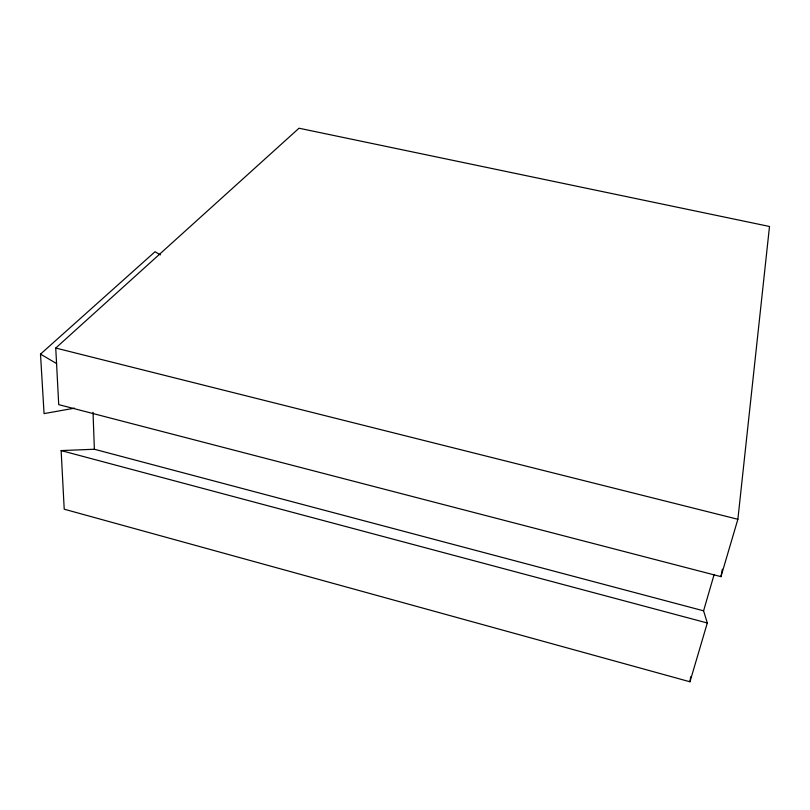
<?xml version="1.0" encoding="UTF-8"?>
<svg xmlns="http://www.w3.org/2000/svg" width="810" height="810" viewBox="0 0 810 810"><rect width="100%" height="100%" fill="white"/><g stroke="black" fill="none" stroke-linecap="round" stroke-linejoin="round"><path stroke-width="1.21" d="M737.869 519.281L769.5 226.476L299.011 128.223L55.748 348.037L58.725 404.635L720.961 576.649L737.869 519.281L55.748 348.037M689.968 681.777L707.302 622.991L703.576 610.821L94.365 449.246L61.135 450.583L64.213 509.196L689.968 681.777L690.646 676.785M720.961 576.649L722.348 569.228M703.576 610.821L714.076 574.715M74.51 408.169L44.064 413.606L40.5 354.122L155.034 251.728L160.41 254.897M61.135 450.583L707.302 622.991M40.5 354.122L56.609 363.579M93.039 412.29L94.365 449.246"/></g></svg>
